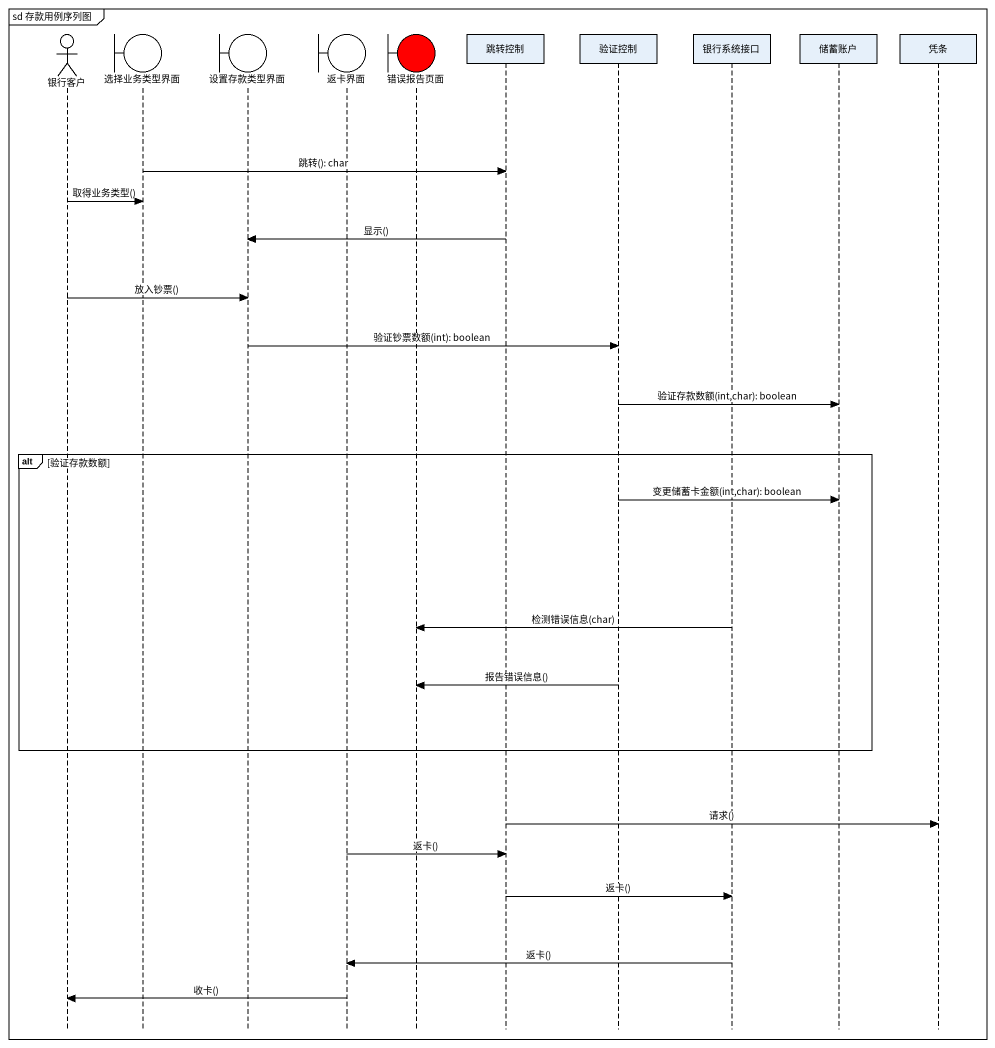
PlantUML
@startuml
mainframe sd 存款用例序列图
hide footbox
actor 银行客户
boundary 选择业务类型界面 #FFFFFF
boundary 设置存款类型界面 #FFFFFF
boundary 返卡界面
boundary 错误报告页面 #FF0000
participant 跳转控制
participant 验证控制
participant 银行系统接口
participant 储蓄账户
participant 凭条

选择业务类型界面 -> 跳转控制 : 跳转(): char
银行客户 -> 选择业务类型界面 : 取得业务类型()
跳转控制 -> 设置存款类型界面 : 显示()
银行客户 -> 设置存款类型界面 : 放入钞票()
设置存款类型界面 -> 验证控制 : 验证钞票数额(int): boolean
验证控制 -> 储蓄账户 : 验证存款数额(int,char): boolean
alt 验证存款数额
  验证控制 -> 储蓄账户 : 变更储蓄卡金额(int,char): boolean
  银行系统接口 -> 错误报告页面 : 检测错误信息(char)
  验证控制 -> 错误报告页面 : 报告错误信息()
end
跳转控制 -> 凭条 : 请求()
返卡界面 -> 跳转控制 : 返卡()
跳转控制 -> 银行系统接口 : 返卡()
银行系统接口 -> 返卡界面 : 返卡()
返卡界面 -> 银行客户 : 收卡()
@enduml
